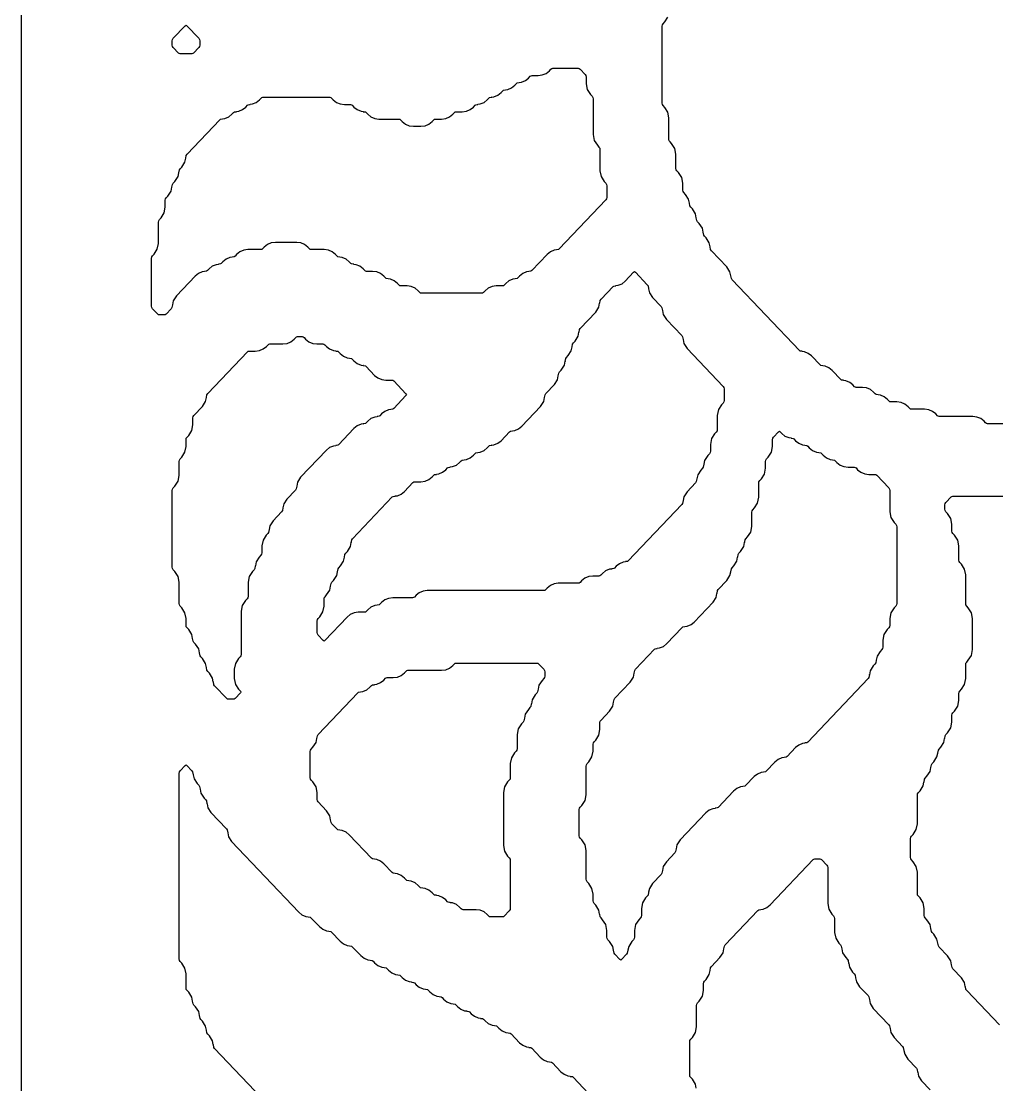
# Model space of a CAD drawing. Header units: millimetres. Extents: x 10 to 410, y 18 to 283.
# Drawn here: x 10 to 41.63, y 191.5 to 226 of the extents above; entities that cross this region are included whole.
import ezdxf

# ---------------------------------------------------------------- set-up
doc = ezdxf.new("R2010")
doc.units = ezdxf.units.MM
doc.layers.add('CUT', color=1, linetype='Continuous')

msp = doc.modelspace()

# ---------------------------------------------------------------- linework, layer by layer
at = {"layer": 'CUT'}
for points in [[(52.134, 157), (60.134, 157), (60.134, 160), (73.2679, 160), (73.2679, 280), (60.134, 280), (60.134, 283), (52.134, 283), (52.134, 280), (31.134, 280), (31.134, 283), (23.134, 283), (23.134, 280), (10, 280), (10, 160), (23.134, 160), (23.134, 157), (31.134, 157), (31.134, 160), (52.134, 160)], [(14.9279, 225.1419), (14.9035, 225.1799), (14.895, 225.2241), (14.895, 225.3641), (14.9035, 225.4084), (14.9279, 225.4463), (15.3146, 225.8529), (15.3425, 225.8741), (15.3705, 225.8529), (15.7572, 225.4463), (15.7815, 225.4084), (15.7901, 225.3641), (15.7901, 225.2241), (15.7815, 225.1799), (15.7572, 225.1419), (15.5896, 224.9657), (15.5644, 224.9455), (15.5325, 224.9412), (15.1526, 224.9412), (15.1206, 224.9455), (15.0955, 224.9657)], [(14.2566, 216.6713), (14.2323, 216.7093), (14.2238, 216.7535), (14.2238, 218.3053), (14.2323, 218.3495), (14.2566, 218.3875), (14.3098, 218.4435), (14.4118, 218.6025), (14.4475, 218.788), (14.4475, 219.4818), (14.456, 219.526), (14.4804, 219.5639), (14.5336, 219.6199), (14.6356, 219.779), (14.6713, 219.9645), (14.6713, 220.1876), (14.6798, 220.2319), (14.7041, 220.2698), (14.7574, 220.3258), (14.8593, 220.4848), (14.8838, 220.6119), (14.886, 220.6114), (14.9035, 220.7025), (14.9279, 220.7404), (14.9811, 220.7964), (15.0831, 220.9554), (15.1075, 221.0824), (15.1098, 221.082), (15.1273, 221.1731), (15.1516, 221.211), (15.2049, 221.267), (15.3068, 221.426), (15.3313, 221.553), (15.3335, 221.5526), (15.3511, 221.6437), (15.3754, 221.6816), (16.438, 222.799), (16.4632, 222.8192), (16.5287, 222.8281), (16.5282, 222.8314), (16.604, 222.8417), (16.7278, 222.8948), (16.8329, 222.979), (16.8855, 223.0343), (16.9107, 223.0545), (16.9762, 223.0634), (16.9757, 223.0667), (17.0515, 223.077), (17.1753, 223.1301), (17.2804, 223.2143), (17.333, 223.2696), (17.3582, 223.2898), (17.4237, 223.2987), (17.4232, 223.302), (17.4991, 223.3123), (17.6228, 223.3654), (17.7279, 223.4496), (17.7806, 223.5049), (17.8057, 223.5251), (17.8377, 223.5294), (20.0076, 223.5294), (20.0396, 223.5251), (20.0647, 223.5049), (20.1174, 223.4496), (20.2225, 223.3654), (20.3462, 223.3123), (20.4797, 223.2941), (20.6789, 223.2941), (20.7108, 223.2898), (20.736, 223.2696), (20.7886, 223.2143), (20.8938, 223.1301), (21.0175, 223.077), (21.0933, 223.0667), (21.0929, 223.0634), (21.1584, 223.0545), (21.1835, 223.0343), (21.2362, 222.979), (21.3413, 222.8948), (21.465, 222.8417), (21.5985, 222.8235), (22.2452, 222.8235), (22.2771, 222.8192), (22.3023, 222.799), (22.3549, 222.7437), (22.46, 222.6595), (22.5838, 222.6064), (22.7173, 222.5882), (22.9595, 222.5882), (23.093, 222.6064), (23.2167, 222.6595), (23.3219, 222.7437), (23.3745, 222.799), (23.3997, 222.8192), (23.4316, 222.8235), (23.6308, 222.8235), (23.7642, 222.8417), (23.888, 222.8948), (23.9931, 222.979), (24.0458, 223.0343), (24.0709, 223.0545), (24.1029, 223.0588), (24.3021, 223.0588), (24.4355, 223.077), (24.5593, 223.1301), (24.6644, 223.2143), (24.717, 223.2696), (24.7422, 223.2898), (24.8077, 223.2987), (24.8072, 223.302), (24.883, 223.3123), (25.0068, 223.3654), (25.1119, 223.4496), (25.1645, 223.5049), (25.1897, 223.5251), (25.2552, 223.534), (25.2547, 223.5372), (25.3305, 223.5475), (25.4543, 223.6006), (25.5594, 223.6849), (25.612, 223.7402), (25.6372, 223.7604), (25.7027, 223.7693), (25.7023, 223.7725), (25.7781, 223.7828), (25.9018, 223.8359), (26.0069, 223.9201), (26.0596, 223.9755), (26.0847, 223.9957), (26.1502, 224.0046), (26.1498, 224.0078), (26.2256, 224.0181), (26.3493, 224.0712), (26.4544, 224.1554), (26.5071, 224.2108), (26.5322, 224.231), (26.5642, 224.2353), (26.7634, 224.2353), (26.8968, 224.2534), (27.0206, 224.3065), (27.1257, 224.3907), (27.1783, 224.4461), (27.2035, 224.4662), (27.2355, 224.4706), (28.0629, 224.4706), (28.0948, 224.4662), (28.12, 224.4461), (28.2876, 224.2698), (28.3119, 224.2319), (28.3204, 224.1876), (28.3204, 223.9645), (28.3561, 223.779), (28.4581, 223.6199), (28.5114, 223.5639), (28.5357, 223.526), (28.5442, 223.4818), (28.5442, 222.3174), (28.5799, 222.1319), (28.6819, 221.9729), (28.7351, 221.9169), (28.7594, 221.879), (28.768, 221.8347), (28.768, 221.141), (28.8036, 220.9554), (28.9056, 220.7964), (28.9589, 220.7404), (28.9832, 220.7025), (28.9917, 220.6582), (28.9917, 220.283), (28.9832, 220.2387), (28.9589, 220.2008), (27.4487, 218.6127), (27.4235, 218.5926), (27.3581, 218.5837), (27.3585, 218.5804), (27.2827, 218.5701), (27.1589, 218.517), (27.0538, 218.4328), (26.5537, 217.9069), (26.5285, 217.8867), (26.463, 217.8778), (26.4635, 217.8745), (26.3877, 217.8642), (26.2639, 217.8111), (26.1588, 217.7269), (26.1062, 217.6716), (26.081, 217.6514), (26.0155, 217.6425), (26.016, 217.6392), (25.9402, 217.6289), (25.8164, 217.5758), (25.7113, 217.4916), (25.6587, 217.4363), (25.6335, 217.4161), (25.6015, 217.4118), (25.4023, 217.4118), (25.2689, 217.3936), (25.1451, 217.3405), (25.04, 217.2563), (24.9874, 217.201), (24.9622, 217.1808), (24.9303, 217.1765), (22.9841, 217.1765), (22.9521, 217.1808), (22.927, 217.201), (22.8743, 217.2563), (22.7692, 217.3405), (22.6455, 217.3936), (22.512, 217.4118), (22.3128, 217.4118), (22.2809, 217.4161), (22.2557, 217.4363), (22.2031, 217.4916), (22.098, 217.5758), (21.9742, 217.6289), (21.8984, 217.6392), (21.8988, 217.6425), (21.8334, 217.6514), (21.8082, 217.6716), (21.7556, 217.7269), (21.6504, 217.8111), (21.5267, 217.8642), (21.3932, 217.8824), (21.194, 217.8824), (21.1621, 217.8867), (21.1369, 217.9069), (21.0843, 217.9622), (20.9792, 218.0464), (20.8554, 218.0995), (20.7796, 218.1098), (20.78, 218.1131), (20.7146, 218.122), (20.6894, 218.1422), (20.6368, 218.1975), (20.5317, 218.2817), (20.4079, 218.3348), (20.3321, 218.3451), (20.3325, 218.3484), (20.2671, 218.3573), (20.2419, 218.3775), (20.1893, 218.4328), (20.0841, 218.517), (19.9604, 218.5701), (19.8269, 218.5882), (19.404, 218.5882), (19.372, 218.5926), (19.3469, 218.6127), (19.2942, 218.6681), (19.1891, 218.7523), (19.0654, 218.8054), (18.9319, 218.8235), (18.2421, 218.8235), (18.1087, 218.8054), (17.9849, 218.7523), (17.8798, 218.6681), (17.8272, 218.6127), (17.802, 218.5926), (17.77, 218.5882), (17.3471, 218.5882), (17.2137, 218.5701), (17.0899, 218.517), (16.9848, 218.4328), (16.9321, 218.3775), (16.907, 218.3573), (16.8415, 218.3484), (16.8419, 218.3451), (16.7661, 218.3348), (16.6424, 218.2817), (16.5373, 218.1975), (16.4846, 218.1422), (16.4595, 218.122), (16.394, 218.1131), (16.3944, 218.1098), (16.3186, 218.0995), (16.1949, 218.0464), (16.0897, 217.9622), (16.0371, 217.9069), (16.0119, 217.8867), (15.9465, 217.8778), (15.9469, 217.8745), (15.8711, 217.8642), (15.7473, 217.8111), (15.6422, 217.7269), (15.0327, 217.086), (14.9307, 216.9269), (14.9063, 216.7999), (14.904, 216.8003), (14.8865, 216.7093), (14.8622, 216.6713), (14.6946, 216.4951), (14.6694, 216.4749), (14.6374, 216.4706), (14.4813, 216.4706), (14.4494, 216.4749), (14.4242, 216.4951)], [(19.6268, 206.0831), (19.6024, 206.121), (19.5939, 206.1653), (19.5939, 206.5406), (19.6024, 206.5848), (19.6268, 206.6228), (19.68, 206.6788), (19.782, 206.8378), (19.8177, 207.0233), (19.8177, 207.2465), (19.8262, 207.2907), (19.8505, 207.3287), (19.9038, 207.3846), (20.0057, 207.5437), (20.0302, 207.6707), (20.0324, 207.6702), (20.05, 207.7613), (20.0743, 207.7992), (20.1275, 207.8552), (20.2295, 208.0143), (20.2539, 208.1413), (20.2562, 208.1408), (20.2737, 208.2319), (20.298, 208.2698), (20.3513, 208.3258), (20.4533, 208.4848), (20.4777, 208.6119), (20.4799, 208.6114), (20.4975, 208.7025), (20.5218, 208.7404), (20.575, 208.7964), (20.677, 208.9554), (20.7014, 209.0824), (20.7037, 209.082), (20.7212, 209.1731), (20.7456, 209.211), (22.0319, 210.5637), (22.0571, 210.5839), (22.1226, 210.5928), (22.1221, 210.5961), (22.1979, 210.6064), (22.3217, 210.6595), (22.4268, 210.7437), (22.7032, 211.0343), (22.7284, 211.0545), (22.7603, 211.0588), (22.9595, 211.0588), (23.093, 211.077), (23.2167, 211.1301), (23.3219, 211.2143), (23.3745, 211.2696), (23.3997, 211.2898), (23.4651, 211.2987), (23.4647, 211.302), (23.5405, 211.3123), (23.6643, 211.3654), (23.7694, 211.4496), (23.822, 211.5049), (23.8472, 211.5251), (23.9126, 211.534), (23.9122, 211.5372), (23.988, 211.5475), (24.1118, 211.6006), (24.2169, 211.6849), (24.2695, 211.7402), (24.2947, 211.7604), (24.3602, 211.7693), (24.3597, 211.7725), (24.4355, 211.7828), (24.5593, 211.8359), (24.6644, 211.9201), (24.717, 211.9755), (24.7422, 211.9957), (24.8077, 212.0046), (24.8072, 212.0078), (24.883, 212.0181), (25.0068, 212.0712), (25.1119, 212.1554), (25.1645, 212.2108), (25.1897, 212.231), (25.2552, 212.2398), (25.2547, 212.2431), (25.3305, 212.2534), (25.4543, 212.3065), (25.5594, 212.3907), (25.8358, 212.6814), (25.861, 212.7015), (25.9265, 212.7104), (25.926, 212.7137), (26.0018, 212.724), (26.1256, 212.7771), (26.2307, 212.8613), (26.8402, 213.5023), (26.9422, 213.6613), (26.9666, 213.7883), (26.9689, 213.7879), (26.9864, 213.879), (27.0107, 213.9169), (27.2877, 214.2082), (27.3897, 214.3672), (27.4142, 214.4942), (27.4164, 214.4938), (27.4339, 214.5848), (27.4583, 214.6228), (27.5115, 214.6788), (27.6135, 214.8378), (27.6379, 214.9648), (27.6402, 214.9644), (27.6577, 215.0554), (27.682, 215.0934), (27.7353, 215.1493), (27.8372, 215.3084), (27.8617, 215.4354), (27.8639, 215.4349), (27.8814, 215.526), (27.9058, 215.5639), (27.959, 215.6199), (28.061, 215.779), (28.0854, 215.906), (28.0877, 215.9055), (28.1052, 215.9966), (28.1295, 216.0345), (28.6303, 216.5611), (28.7323, 216.7201), (28.7567, 216.8471), (28.7589, 216.8467), (28.7765, 216.9378), (28.8008, 216.9757), (29.1922, 217.3873), (29.2173, 217.4074), (29.2828, 217.4163), (29.2824, 217.4196), (29.3582, 217.4299), (29.4819, 217.483), (29.587, 217.5672), (29.8587, 217.8529), (29.8867, 217.8741), (29.9147, 217.8529), (30.3014, 217.4463), (30.3257, 217.4084), (30.3433, 217.3173), (30.3455, 217.3177), (30.3699, 217.1907), (30.4719, 217.0317), (30.7489, 216.7404), (30.7733, 216.7025), (30.7908, 216.6114), (30.793, 216.6119), (30.8175, 216.4848), (30.9194, 216.3258), (31.4202, 215.7992), (31.4445, 215.7613), (31.462, 215.6702), (31.4643, 215.6707), (31.4887, 215.5437), (31.5907, 215.3846), (32.7627, 214.1522), (32.7871, 214.1142), (32.7956, 214.07), (32.7956, 213.6947), (32.7871, 213.6505), (32.7627, 213.6125), (32.7095, 213.5565), (32.6075, 213.3975), (32.5718, 213.212), (32.5718, 212.7535), (32.5633, 212.7093), (32.539, 212.6713), (32.4857, 212.6154), (32.3838, 212.4563), (32.3481, 212.2708), (32.3481, 212.0477), (32.3395, 212.0034), (32.3152, 211.9655), (32.262, 211.9095), (32.16, 211.7504), (32.1356, 211.6234), (32.1333, 211.6239), (32.1158, 211.5328), (32.0915, 211.4949), (32.0382, 211.4389), (31.9362, 211.2799), (31.9118, 211.1529), (31.9096, 211.1533), (31.892, 211.0622), (31.8677, 211.0243), (31.5907, 210.733), (31.4887, 210.574), (31.4643, 210.447), (31.462, 210.4474), (31.4445, 210.3563), (31.4202, 210.3184), (29.6863, 208.4951), (29.6611, 208.4749), (29.5956, 208.466), (29.5961, 208.4628), (29.5203, 208.4525), (29.3965, 208.3994), (29.2914, 208.3151), (29.2388, 208.2598), (29.2136, 208.2396), (29.1481, 208.2307), (29.1486, 208.2275), (29.0728, 208.2172), (28.949, 208.1641), (28.8439, 208.0799), (28.7913, 208.0245), (28.7661, 208.0043), (28.7341, 208), (28.5349, 208), (28.4015, 207.9819), (28.2777, 207.9288), (28.1726, 207.8446), (28.12, 207.7892), (28.0948, 207.769), (28.0629, 207.7647), (27.4162, 207.7647), (27.2827, 207.7466), (27.1589, 207.6935), (27.0538, 207.6093), (27.0012, 207.5539), (26.976, 207.5338), (26.9441, 207.5294), (23.1648, 207.5294), (23.0313, 207.5113), (22.9076, 207.4582), (22.8025, 207.374), (22.7498, 207.3186), (22.7247, 207.2985), (22.6927, 207.2941), (22.046, 207.2941), (21.9125, 207.276), (21.7888, 207.2229), (21.6837, 207.1387), (21.631, 207.0833), (21.6059, 207.0632), (21.5404, 207.0543), (21.5408, 207.051), (21.465, 207.0407), (21.3413, 206.9876), (21.2362, 206.9034), (21.1835, 206.848), (21.1584, 206.8279), (21.1264, 206.8235), (20.9272, 206.8235), (20.7938, 206.8054), (20.67, 206.7523), (20.5649, 206.6681), (19.8457, 205.9118), (19.8177, 205.8906), (19.7897, 205.9118)], [(15.4286, 206.2624), (15.3754, 206.3184), (15.3511, 206.3563), (15.3425, 206.4006), (15.3425, 206.6237), (15.3068, 206.8093), (15.2049, 206.9683), (15.1516, 207.0243), (15.1273, 207.0622), (15.1188, 207.1065), (15.1188, 207.8002), (15.0831, 207.9857), (14.9811, 208.1448), (14.9279, 208.2008), (14.9035, 208.2387), (14.895, 208.283), (14.895, 210.7759), (14.9035, 210.8201), (14.9279, 210.8581), (14.9811, 210.914), (15.0831, 211.0731), (15.1188, 211.2586), (15.1188, 211.717), (15.1273, 211.7613), (15.1516, 211.7992), (15.2049, 211.8552), (15.3068, 212.0143), (15.3425, 212.1998), (15.3425, 212.4229), (15.3511, 212.4672), (15.3754, 212.5051), (15.4286, 212.5611), (15.5306, 212.7201), (15.5663, 212.9057), (15.5663, 213.1288), (15.5748, 213.1731), (15.5991, 213.211), (15.8761, 213.5023), (15.9781, 213.6613), (16.0026, 213.7883), (16.0048, 213.7879), (16.0223, 213.879), (16.0467, 213.9169), (17.333, 215.2696), (17.3582, 215.2898), (17.3902, 215.2941), (17.5894, 215.2941), (17.7228, 215.3123), (17.8466, 215.3654), (17.9517, 215.4496), (18.0043, 215.5049), (18.0295, 215.5251), (18.0614, 215.5294), (18.4844, 215.5294), (18.6178, 215.5475), (18.7416, 215.6006), (18.8467, 215.6849), (18.8993, 215.7402), (18.9245, 215.7604), (18.9565, 215.7647), (19.1126, 215.7647), (19.1445, 215.7604), (19.1697, 215.7402), (19.2223, 215.6849), (19.3275, 215.6006), (19.4512, 215.5475), (19.5847, 215.5294), (19.7839, 215.5294), (19.8158, 215.5251), (19.841, 215.5049), (19.8936, 215.4496), (19.9987, 215.3654), (20.1225, 215.3123), (20.1983, 215.302), (20.1979, 215.2987), (20.2633, 215.2898), (20.2885, 215.2696), (20.3411, 215.2143), (20.4462, 215.1301), (20.57, 215.077), (20.6458, 215.0667), (20.6454, 215.0634), (20.7108, 215.0545), (20.736, 215.0343), (20.7886, 214.979), (20.8938, 214.8948), (21.0175, 214.8417), (21.0933, 214.8314), (21.0929, 214.8281), (21.1584, 214.8192), (21.1835, 214.799), (21.4599, 214.5084), (21.565, 214.4242), (21.6888, 214.3711), (21.8222, 214.3529), (22.0214, 214.3529), (22.0534, 214.3486), (22.0786, 214.3284), (22.4765, 213.91), (22.4957, 213.8824), (22.4765, 213.8548), (22.0786, 213.4363), (22.0534, 213.4161), (21.9879, 213.4072), (21.9884, 213.4039), (21.9125, 213.3936), (21.7888, 213.3405), (21.6837, 213.2563), (21.631, 213.201), (21.6059, 213.1808), (21.5404, 213.1719), (21.5408, 213.1686), (21.465, 213.1583), (21.3413, 213.1052), (21.2362, 213.021), (21.1835, 212.9657), (21.1584, 212.9455), (21.0929, 212.9366), (21.0933, 212.9333), (21.0175, 212.923), (20.8938, 212.8699), (20.7886, 212.7857), (20.2885, 212.2598), (20.2633, 212.2396), (20.1979, 212.2307), (20.1983, 212.2275), (20.1225, 212.2172), (19.9987, 212.1641), (19.8936, 212.0799), (19.0603, 211.2036), (18.9583, 211.0446), (18.9339, 210.9176), (18.9317, 210.918), (18.9141, 210.8269), (18.8898, 210.789), (18.6128, 210.4977), (18.5108, 210.3387), (18.4864, 210.2117), (18.4841, 210.2121), (18.4666, 210.121), (18.4423, 210.0831), (18.1653, 209.7918), (18.0633, 209.6328), (18.0389, 209.5058), (18.0366, 209.5062), (18.0191, 209.4152), (17.9948, 209.3772), (17.9415, 209.3212), (17.8396, 209.1622), (17.8039, 208.9767), (17.8039, 208.7535), (17.7954, 208.7093), (17.771, 208.6713), (17.7178, 208.6154), (17.6158, 208.4563), (17.5914, 208.3293), (17.5891, 208.3298), (17.5716, 208.2387), (17.5473, 208.2008), (17.494, 208.1448), (17.392, 207.9857), (17.3564, 207.8002), (17.3564, 207.3418), (17.3478, 207.2975), (17.3235, 207.2596), (17.2703, 207.2036), (17.1683, 207.0446), (17.1326, 206.859), (17.1326, 205.4594), (17.1241, 205.4152), (17.0998, 205.3772), (17.0465, 205.3212), (16.9445, 205.1622), (16.9088, 204.9767), (16.9088, 204.6704), (16.9445, 204.4848), (17.0465, 204.3258), (17.1063, 204.2629), (17.1256, 204.2353), (17.1063, 204.2077), (16.9321, 204.0245), (16.907, 204.0043), (16.875, 204), (16.7189, 204), (16.6869, 204.0043), (16.6618, 204.0245), (16.2704, 204.4361), (16.2461, 204.474), (16.2286, 204.5651), (16.2263, 204.5646), (16.2019, 204.6916), (16.0999, 204.8507), (16.0467, 204.9066), (16.0223, 204.9446), (16.0048, 205.0356), (16.0026, 205.0352), (15.9781, 205.1622), (15.8761, 205.3212), (15.8229, 205.3772), (15.7986, 205.4152), (15.7811, 205.5062), (15.7788, 205.5058), (15.7544, 205.6328), (15.6524, 205.7918), (15.5991, 205.8478), (15.5748, 205.8858), (15.5573, 205.9768), (15.555, 205.9764), (15.5306, 206.1034)], [(28.6303, 197.3212), (28.577, 197.3772), (28.5527, 197.4152), (28.5442, 197.4594), (28.5442, 197.6826), (28.5085, 197.8681), (28.4065, 198.0271), (28.3533, 198.0831), (28.329, 198.121), (28.3204, 198.1653), (28.3204, 199.0943), (28.2847, 199.2799), (28.1828, 199.4389), (28.1295, 199.4949), (28.1052, 199.5328), (28.0967, 199.5771), (28.0967, 200.4229), (28.1052, 200.4672), (28.1295, 200.5051), (28.1828, 200.5611), (28.2847, 200.7201), (28.3204, 200.9057), (28.3204, 201.8347), (28.329, 201.879), (28.3533, 201.9169), (28.4065, 201.9729), (28.5085, 202.1319), (28.5442, 202.3174), (28.5442, 202.5406), (28.5527, 202.5848), (28.577, 202.6228), (28.6303, 202.6788), (28.7323, 202.8378), (28.768, 203.0233), (28.768, 203.2465), (28.7765, 203.2907), (28.8008, 203.3287), (29.0778, 203.6199), (29.1798, 203.779), (29.2042, 203.906), (29.2065, 203.9055), (29.224, 203.9966), (29.2483, 204.0345), (29.7491, 204.5611), (29.851, 204.7201), (29.8755, 204.8471), (29.8777, 204.8467), (29.8953, 204.9378), (29.9196, 204.9757), (30.5347, 205.6225), (30.5599, 205.6427), (30.6253, 205.6516), (30.6249, 205.6549), (30.7007, 205.6652), (30.8245, 205.7183), (30.9296, 205.8025), (31.4297, 206.3284), (31.4549, 206.3486), (31.5204, 206.3575), (31.5199, 206.3608), (31.5957, 206.3711), (31.7195, 206.4242), (31.8246, 206.5084), (32.4341, 207.1493), (32.5361, 207.3084), (32.5606, 207.4354), (32.5628, 207.4349), (32.5803, 207.526), (32.6047, 207.5639), (32.8817, 207.8552), (32.9836, 208.0143), (33.0081, 208.1413), (33.0103, 208.1408), (33.0278, 208.2319), (33.0522, 208.2698), (33.1054, 208.3258), (33.2074, 208.4848), (33.2318, 208.6119), (33.2341, 208.6114), (33.2516, 208.7025), (33.2759, 208.7404), (33.3292, 208.7964), (33.4312, 208.9554), (33.4556, 209.0824), (33.4578, 209.082), (33.4754, 209.1731), (33.4997, 209.211), (33.5529, 209.267), (33.6549, 209.426), (33.6906, 209.6115), (33.6906, 210.07), (33.6991, 210.1142), (33.7234, 210.1522), (33.7767, 210.2082), (33.8787, 210.3672), (33.9144, 210.5527), (33.9144, 211.0112), (33.9229, 211.0554), (33.9472, 211.0934), (34.0004, 211.1493), (34.1024, 211.3084), (34.1381, 211.4939), (34.1381, 211.717), (34.1466, 211.7613), (34.171, 211.7992), (34.2242, 211.8552), (34.3262, 212.0143), (34.3619, 212.1998), (34.3619, 212.4229), (34.3704, 212.4672), (34.3947, 212.5051), (34.5576, 212.6765), (34.5856, 212.6977), (34.6136, 212.6765), (34.6616, 212.626), (34.7667, 212.5418), (34.8904, 212.4887), (34.9663, 212.4784), (34.9658, 212.4751), (35.0313, 212.4662), (35.0565, 212.4461), (35.1091, 212.3907), (35.2142, 212.3065), (35.338, 212.2534), (35.4138, 212.2431), (35.4133, 212.2398), (35.4788, 212.231), (35.504, 212.2108), (35.5566, 212.1554), (35.6617, 212.0712), (35.7855, 212.0181), (35.8613, 212.0078), (35.8608, 212.0046), (35.9263, 211.9957), (35.9515, 211.9755), (36.0041, 211.9201), (36.1092, 211.8359), (36.233, 211.7828), (36.3088, 211.7725), (36.3083, 211.7693), (36.3738, 211.7604), (36.399, 211.7402), (36.4516, 211.6849), (36.5567, 211.6006), (36.6805, 211.5475), (36.814, 211.5294), (37.0131, 211.5294), (37.0451, 211.5251), (37.0703, 211.5049), (37.1229, 211.4496), (37.228, 211.3654), (37.3518, 211.3123), (37.4852, 211.2941), (37.6844, 211.2941), (37.7164, 211.2898), (37.7415, 211.2696), (38.1329, 210.8581), (38.1572, 210.8201), (38.1657, 210.7759), (38.1657, 210.0821), (38.2014, 209.8966), (38.3034, 209.7376), (38.3567, 209.6816), (38.381, 209.6437), (38.3895, 209.5994), (38.3895, 207.1065), (38.381, 207.0622), (38.3567, 207.0243), (38.3034, 206.9683), (38.2014, 206.8093), (38.1657, 206.6237), (38.1657, 206.4006), (38.1572, 206.3563), (38.1329, 206.3184), (38.0797, 206.2624), (37.9777, 206.1034), (37.942, 205.9179), (37.942, 205.6947), (37.9335, 205.6505), (37.9091, 205.6125), (37.8559, 205.5565), (37.7539, 205.3975), (37.7295, 205.2705), (37.7272, 205.2709), (37.7097, 205.1799), (37.6854, 205.1419), (37.6321, 205.086), (37.5302, 204.9269), (37.5057, 204.7999), (37.5035, 204.8003), (37.486, 204.7093), (37.4616, 204.6713), (35.504, 202.6127), (35.4788, 202.5926), (35.4133, 202.5837), (35.4138, 202.5804), (35.338, 202.5701), (35.2142, 202.517), (35.1091, 202.4328), (34.8327, 202.1422), (34.8075, 202.122), (34.7421, 202.1131), (34.7425, 202.1098), (34.6667, 202.0995), (34.5429, 202.0464), (34.4378, 201.9622), (34.1614, 201.6716), (34.1363, 201.6514), (34.0708, 201.6425), (34.0712, 201.6392), (33.9954, 201.6289), (33.8716, 201.5758), (33.7665, 201.4916), (33.4902, 201.201), (33.465, 201.1808), (33.3995, 201.1719), (33.4, 201.1686), (33.3241, 201.1583), (33.2004, 201.1052), (33.0953, 201.021), (32.5951, 200.4951), (32.57, 200.4749), (32.5045, 200.466), (32.5049, 200.4628), (32.4291, 200.4525), (32.3054, 200.3994), (32.2002, 200.3151), (31.367, 199.4389), (31.265, 199.2799), (31.2405, 199.1529), (31.2383, 199.1533), (31.2208, 199.0622), (31.1964, 199.0243), (30.9194, 198.733), (30.8175, 198.574), (30.793, 198.447), (30.7908, 198.4474), (30.7733, 198.3563), (30.7489, 198.3184), (30.4719, 198.0271), (30.3699, 197.8681), (30.3455, 197.7411), (30.3433, 197.7415), (30.3257, 197.6505), (30.3014, 197.6125), (30.2482, 197.5565), (30.1462, 197.3975), (30.1105, 197.212), (30.1105, 196.9888), (30.102, 196.9446), (30.0777, 196.9066), (30.0244, 196.8507), (29.9224, 196.6916), (29.8867, 196.5061), (29.8867, 196.283), (29.8782, 196.2387), (29.8539, 196.2008), (29.8007, 196.1448), (29.6987, 195.9857), (29.6742, 195.8587), (29.672, 195.8592), (29.6545, 195.7681), (29.6301, 195.7302), (29.4672, 195.5588), (29.4392, 195.5376), (29.4112, 195.5588), (29.2483, 195.7302), (29.224, 195.7681), (29.2065, 195.8592), (29.2042, 195.8587), (29.1798, 195.9857), (29.0778, 196.1448), (29.0246, 196.2008), (29.0002, 196.2387), (28.9917, 196.283), (28.9917, 196.5061), (28.956, 196.6916), (28.854, 196.8507), (28.8008, 196.9066), (28.7765, 196.9446), (28.7589, 197.0356), (28.7567, 197.0352), (28.7323, 197.1622)], [(19.6024, 202.8201), (19.6268, 202.8581), (20.9132, 204.2108), (20.9383, 204.231), (21.0038, 204.2398), (21.0034, 204.2431), (21.0792, 204.2534), (21.2029, 204.3065), (21.308, 204.3907), (21.3607, 204.4461), (21.3858, 204.4662), (21.4513, 204.4751), (21.4509, 204.4784), (21.5267, 204.4887), (21.6504, 204.5418), (21.7556, 204.626), (21.8082, 204.6814), (21.8334, 204.7015), (21.8653, 204.7059), (22.0645, 204.7059), (22.1979, 204.724), (22.3217, 204.7771), (22.4268, 204.8613), (22.4795, 204.9167), (22.5046, 204.9368), (22.5366, 204.9412), (23.6308, 204.9412), (23.7642, 204.9593), (23.888, 205.0124), (23.9931, 205.0966), (24.0458, 205.152), (24.0709, 205.1721), (24.1029, 205.1765), (26.7203, 205.1765), (26.7523, 205.1721), (26.7775, 205.152), (26.9451, 204.9757), (26.9694, 204.9378), (26.9779, 204.8935), (26.9779, 204.7535), (26.9694, 204.7093), (26.9451, 204.6713), (26.8918, 204.6154), (26.7898, 204.4563), (26.7654, 204.3293), (26.7631, 204.3298), (26.7456, 204.2387), (26.7213, 204.2008), (26.6681, 204.1448), (26.5661, 203.9857), (26.5416, 203.8587), (26.5394, 203.8592), (26.5219, 203.7681), (26.4975, 203.7302), (26.4443, 203.6742), (26.3423, 203.5152), (26.3179, 203.3881), (26.3156, 203.3886), (26.2981, 203.2975), (26.2738, 203.2596), (26.2205, 203.2036), (26.1186, 203.0446), (26.0829, 202.859), (26.0829, 202.4006), (26.0744, 202.3563), (26.05, 202.3184), (25.9968, 202.2624), (25.8948, 202.1034), (25.8591, 201.9179), (25.8591, 201.4594), (25.8506, 201.4152), (25.8263, 201.3772), (25.773, 201.3212), (25.6711, 201.1622), (25.6354, 200.9767), (25.6354, 199.2586), (25.6711, 199.0731), (25.773, 198.914), (25.8263, 198.8581), (25.8506, 198.8201), (25.8591, 198.7759), (25.8591, 197.2241), (25.8506, 197.1799), (25.8263, 197.1419), (25.6587, 196.9657), (25.6335, 196.9455), (25.6015, 196.9412), (25.2217, 196.9412), (25.1897, 196.9455), (25.1645, 196.9657), (25.1119, 197.021), (25.0068, 197.1052), (24.883, 197.1583), (24.7496, 197.1765), (24.3266, 197.1765), (24.2947, 197.1808), (24.2695, 197.201), (24.2169, 197.2563), (24.1118, 197.3405), (23.988, 197.3936), (23.9122, 197.4039), (23.9126, 197.4072), (23.8472, 197.4161), (23.822, 197.4363), (23.7694, 197.4916), (23.6643, 197.5758), (23.5405, 197.6289), (23.4647, 197.6392), (23.4651, 197.6425), (23.3997, 197.6514), (23.3745, 197.6716), (23.3219, 197.7269), (23.2167, 197.8111), (23.093, 197.8642), (23.0172, 197.8745), (23.0176, 197.8778), (22.9521, 197.8867), (22.927, 197.9069), (22.8743, 197.9622), (22.7692, 198.0464), (22.6455, 198.0995), (22.5697, 198.1098), (22.5701, 198.1131), (22.5046, 198.122), (22.4795, 198.1422), (22.4268, 198.1975), (22.3217, 198.2817), (22.1979, 198.3348), (22.1221, 198.3451), (22.1226, 198.3484), (22.0571, 198.3573), (22.0319, 198.3775), (21.7556, 198.6681), (21.6504, 198.7523), (21.5267, 198.8054), (21.4509, 198.8157), (21.4513, 198.819), (21.3858, 198.8279), (21.3607, 198.848), (20.6368, 199.6093), (20.5317, 199.6935), (20.4079, 199.7466), (20.3321, 199.7569), (20.3325, 199.7602), (20.2671, 199.769), (20.2419, 199.7892), (20.0743, 199.9655), (20.05, 200.0034), (20.0324, 200.0945), (20.0302, 200.094), (20.0057, 200.221), (19.9038, 200.3801), (19.6268, 200.6713), (19.6024, 200.7093), (19.5939, 200.7535), (19.5939, 200.9767), (19.5582, 201.1622), (19.4562, 201.3212), (19.403, 201.3772), (19.3787, 201.4152), (19.3702, 201.4594), (19.3702, 202.3053), (19.3787, 202.3495), (19.403, 202.3875), (19.4562, 202.4435), (19.5582, 202.6025), (19.5827, 202.7295), (19.5849, 202.7291)]]:
    msp.add_lwpolyline(points, close=True, dxfattribs=at)
for points in [[(42.3833, 212.9412), (41.3322, 212.9412), (41.3002, 212.9455), (41.275, 212.9657), (41.2224, 213.021), (41.1173, 213.1052), (40.9935, 213.1583), (40.8601, 213.1765), (39.7659, 213.1765), (39.7339, 213.1808), (39.7087, 213.201), (39.6561, 213.2563), (39.551, 213.3405), (39.4272, 213.3936), (39.2938, 213.4118), (38.8708, 213.4118), (38.8389, 213.4161), (38.8137, 213.4363), (38.7611, 213.4916), (38.656, 213.5758), (38.5322, 213.6289), (38.3988, 213.6471), (38.1996, 213.6471), (38.1676, 213.6514), (38.1424, 213.6716), (38.0898, 213.7269), (37.9847, 213.8111), (37.8609, 213.8642), (37.7851, 213.8745), (37.7856, 213.8778), (37.7201, 213.8867), (37.6949, 213.9069), (37.6423, 213.9622), (37.5372, 214.0464), (37.4134, 214.0995), (37.28, 214.1176), (37.0808, 214.1176), (37.0488, 214.122), (37.0237, 214.1422), (36.971, 214.1975), (36.8659, 214.2817), (36.7421, 214.3348), (36.6663, 214.3451), (36.6668, 214.3484), (36.6013, 214.3573), (36.5761, 214.3775), (36.2998, 214.6681), (36.1946, 214.7523), (36.0709, 214.8054), (35.9951, 214.8157), (35.9955, 214.819), (35.93, 214.8279), (35.9049, 214.848), (35.6285, 215.1387), (35.5234, 215.2229), (35.3996, 215.276), (35.3238, 215.2863), (35.3242, 215.2896), (35.2588, 215.2985), (35.2336, 215.3186), (33.0522, 217.6125), (33.0278, 217.6505), (33.0103, 217.7415), (33.0081, 217.7411), (32.9836, 217.8681), (32.8817, 218.0271), (32.3809, 218.5537), (32.3566, 218.5916), (32.3391, 218.6827), (32.3368, 218.6823), (32.3124, 218.8093), (32.2104, 218.9683), (32.1572, 219.0243), (32.1328, 219.0622), (32.1153, 219.1533), (32.113, 219.1529), (32.0886, 219.2799), (31.9866, 219.4389), (31.9334, 219.4949), (31.9091, 219.5328), (31.8915, 219.6239), (31.8893, 219.6234), (31.8649, 219.7504), (31.7629, 219.9095), (31.7096, 219.9655), (31.6853, 220.0034), (31.6678, 220.0945), (31.6655, 220.094), (31.6411, 220.221), (31.5391, 220.3801), (31.4859, 220.4361), (31.4616, 220.474), (31.453, 220.5182), (31.453, 220.7414), (31.4173, 220.9269), (31.3154, 221.086), (31.2621, 221.1419), (31.2378, 221.1799), (31.2293, 221.2241), (31.2293, 221.6826), (31.1936, 221.8681), (31.0916, 222.0271), (31.0384, 222.0831), (31.014, 222.121), (31.0055, 222.1653), (31.0055, 222.859), (30.9698, 223.0446), (30.8678, 223.2036), (30.8146, 223.2596), (30.7903, 223.2975), (30.7818, 223.3418), (30.7818, 225.8347), (30.7903, 225.879), (30.8146, 225.9169), (30.8678, 225.9729), (30.9698, 226.1319)], [(41.7225, 193.4363), (40.6599, 194.5537), (40.6356, 194.5916), (40.6181, 194.6827), (40.6158, 194.6823), (40.5914, 194.8093), (40.4894, 194.9683), (40.2124, 195.2596), (40.1881, 195.2975), (40.1706, 195.3886), (40.1683, 195.3881), (40.1439, 195.5152), (40.0419, 195.6742), (39.7649, 195.9655), (39.7406, 196.0034), (39.723, 196.0945), (39.7208, 196.094), (39.6963, 196.221), (39.5944, 196.3801), (39.5411, 196.4361), (39.5168, 196.474), (39.4993, 196.5651), (39.497, 196.5646), (39.4726, 196.6916), (39.3706, 196.8507), (39.3174, 196.9066), (39.293, 196.9446), (39.2845, 196.9888), (39.2845, 197.212), (39.2488, 197.3975), (39.1469, 197.5565), (39.0936, 197.6125), (39.0693, 197.6505), (39.0608, 197.6947), (39.0608, 198.3885), (39.0251, 198.574), (38.9231, 198.733), (38.8699, 198.789), (38.8455, 198.8269), (38.837, 198.8712), (38.837, 199.4818), (38.8455, 199.526), (38.8699, 199.5639), (38.9231, 199.6199), (39.0251, 199.779), (39.0608, 199.9645), (39.0608, 200.8935), (39.0693, 200.9378), (39.0936, 200.9757), (39.1469, 201.0317), (39.2488, 201.1907), (39.2733, 201.3177), (39.2755, 201.3173), (39.293, 201.4084), (39.3174, 201.4463), (39.3706, 201.5023), (39.4726, 201.6613), (39.497, 201.7883), (39.4993, 201.7879), (39.5168, 201.879), (39.5411, 201.9169), (39.5944, 201.9729), (39.6963, 202.1319), (39.7208, 202.2589), (39.723, 202.2585), (39.7406, 202.3495), (39.7649, 202.3875), (39.8181, 202.4435), (39.9201, 202.6025), (39.9445, 202.7295), (39.9468, 202.7291), (39.9643, 202.8201), (39.9886, 202.8581), (40.0419, 202.914), (40.1439, 203.0731), (40.1796, 203.2586), (40.1796, 203.4818), (40.1881, 203.526), (40.2124, 203.5639), (40.2656, 203.6199), (40.3676, 203.779), (40.4033, 203.9645), (40.4033, 204.1876), (40.4118, 204.2319), (40.4362, 204.2698), (40.4894, 204.3258), (40.5914, 204.4848), (40.6271, 204.6704), (40.6271, 205.1288), (40.6356, 205.1731), (40.6599, 205.211), (40.7132, 205.267), (40.8151, 205.426), (40.8508, 205.6115), (40.8508, 206.6237), (40.8151, 206.8093), (40.7132, 206.9683), (40.6599, 207.0243), (40.6356, 207.0622), (40.6271, 207.1065), (40.6271, 208.0355), (40.5914, 208.221), (40.4894, 208.3801), (40.4362, 208.4361), (40.4118, 208.474), (40.4033, 208.5182), (40.4033, 208.9767), (40.3676, 209.1622), (40.2656, 209.3212), (40.2124, 209.3772), (40.1881, 209.4152), (40.1796, 209.4594), (40.1796, 209.6826), (40.1439, 209.8681), (40.0419, 210.0271), (39.9886, 210.0831), (39.9643, 210.121), (39.9558, 210.1653), (39.9558, 210.3053), (39.9643, 210.3495), (39.9886, 210.3875), (40.1562, 210.5637), (40.1814, 210.5839), (40.2134, 210.5882), (43.5452, 210.5882)], [(18.0043, 190.848), (16.2704, 192.6713), (16.2461, 192.7093), (16.2286, 192.8003), (16.2263, 192.7999), (16.2019, 192.9269), (16.0999, 193.086), (16.0467, 193.1419), (16.0223, 193.1799), (16.0048, 193.2709), (16.0026, 193.2705), (15.9781, 193.3975), (15.8761, 193.5565), (15.8229, 193.6125), (15.7986, 193.6505), (15.7811, 193.7415), (15.7788, 193.7411), (15.7544, 193.8681), (15.6524, 194.0271), (15.5991, 194.0831), (15.5748, 194.121), (15.5573, 194.2121), (15.555, 194.2117), (15.5306, 194.3387), (15.4286, 194.4977), (15.3754, 194.5537), (15.3511, 194.5916), (15.3425, 194.6359), (15.3425, 195.0943), (15.3068, 195.2799), (15.2049, 195.4389), (15.1516, 195.4949), (15.1273, 195.5328), (15.1188, 195.5771), (15.1188, 201.5994), (15.1273, 201.6437), (15.1516, 201.6816), (15.3146, 201.8529), (15.3425, 201.8741), (15.3705, 201.8529), (15.5335, 201.6816), (15.5578, 201.6437), (15.5753, 201.5526), (15.5776, 201.553), (15.602, 201.426), (15.704, 201.267), (15.7572, 201.211), (15.7815, 201.1731), (15.7991, 201.082), (15.8013, 201.0824), (15.8257, 200.9554), (15.9277, 200.7964), (15.981, 200.7404), (16.0053, 200.7025), (16.0228, 200.6114), (16.0251, 200.6119), (16.0495, 200.4848), (16.1515, 200.3258), (16.6522, 199.7992), (16.6766, 199.7613), (16.6941, 199.6702), (16.6963, 199.6707), (16.7208, 199.5437), (16.8228, 199.3846), (18.9986, 197.0966), (19.1037, 197.0124), (19.2275, 196.9593), (19.3033, 196.949), (19.3028, 196.9457), (19.3683, 196.9368), (19.3935, 196.9167), (19.6699, 196.626), (19.775, 196.5418), (19.8987, 196.4887), (19.9745, 196.4784), (19.9741, 196.4751), (20.0396, 196.4662), (20.0647, 196.4461), (20.3411, 196.1554), (20.4462, 196.0712), (20.57, 196.0181), (20.6458, 196.0078), (20.6454, 196.0046), (20.7108, 195.9957), (20.736, 195.9755), (21.0124, 195.6849), (21.1175, 195.6006), (21.2413, 195.5475), (21.3171, 195.5372), (21.3166, 195.534), (21.3821, 195.5251), (21.4073, 195.5049), (21.4599, 195.4496), (21.565, 195.3654), (21.6888, 195.3123), (21.7646, 195.302), (21.7642, 195.2987), (21.8296, 195.2898), (21.8548, 195.2696), (21.9074, 195.2143), (22.0125, 195.1301), (22.1363, 195.077), (22.2121, 195.0667), (22.2117, 195.0634), (22.2771, 195.0545), (22.3023, 195.0343), (22.3549, 194.979), (22.46, 194.8948), (22.5838, 194.8417), (22.6596, 194.8314), (22.6592, 194.8281), (22.7247, 194.8192), (22.7498, 194.799), (22.8025, 194.7437), (22.9076, 194.6595), (23.0313, 194.6064), (23.1071, 194.5961), (23.1067, 194.5928), (23.1722, 194.5839), (23.1973, 194.5637), (23.25, 194.5084), (23.3551, 194.4242), (23.4788, 194.3711), (23.5547, 194.3608), (23.5542, 194.3575), (23.6197, 194.3486), (23.6449, 194.3284), (23.6975, 194.2731), (23.8026, 194.1889), (23.9264, 194.1358), (24.0022, 194.1255), (24.0017, 194.1222), (24.0672, 194.1133), (24.0924, 194.0931), (24.145, 194.0378), (24.2501, 193.9536), (24.3739, 193.9005), (24.4497, 193.8902), (24.4492, 193.8869), (24.5147, 193.878), (24.5399, 193.8578), (24.5925, 193.8025), (24.6976, 193.7183), (24.8214, 193.6652), (24.8972, 193.6549), (24.8967, 193.6516), (24.9622, 193.6427), (24.9874, 193.6225), (25.04, 193.5672), (25.1451, 193.483), (25.2689, 193.4299), (25.3447, 193.4196), (25.3443, 193.4163), (25.4097, 193.4074), (25.4349, 193.3873), (25.4875, 193.3319), (25.5926, 193.2477), (25.7164, 193.1946), (25.7922, 193.1843), (25.7918, 193.181), (25.8573, 193.1721), (25.8824, 193.152), (26.1588, 192.8613), (26.2639, 192.7771), (26.3877, 192.724), (26.4635, 192.7137), (26.463, 192.7104), (26.5285, 192.7015), (26.5537, 192.6814), (26.8301, 192.3907), (26.9352, 192.3065), (27.059, 192.2534), (27.1348, 192.2431), (27.1343, 192.2398), (27.1998, 192.231), (27.225, 192.2108), (27.5014, 191.9201), (27.6065, 191.8359), (27.7302, 191.7828), (27.806, 191.7725), (27.8056, 191.7693), (27.8711, 191.7604), (27.8962, 191.7402), (28.3964, 191.2143)], [(31.8893, 191.3881), (31.8649, 191.5152), (31.7629, 191.6742), (31.7096, 191.7302), (31.6853, 191.7681), (31.6768, 191.8124), (31.6768, 192.8935), (31.6853, 192.9378), (31.7096, 192.9757), (31.7629, 193.0317), (31.8649, 193.1907), (31.9006, 193.3763), (31.9006, 194.07), (31.9091, 194.1142), (31.9334, 194.1522), (31.9866, 194.2082), (32.0886, 194.3672), (32.1243, 194.5527), (32.1243, 194.7759), (32.1328, 194.8201), (32.1572, 194.8581), (32.2104, 194.914), (32.3124, 195.0731), (32.3368, 195.2001), (32.3391, 195.1997), (32.3566, 195.2907), (32.3809, 195.3287), (32.6579, 195.6199), (32.7599, 195.779), (32.7843, 195.906), (32.7866, 195.9055), (32.8041, 195.9966), (32.8284, 196.0345), (33.8911, 197.152), (33.9162, 197.1721), (33.9817, 197.181), (33.9813, 197.1843), (34.0571, 197.1946), (34.1808, 197.2477), (34.2859, 197.3319), (35.6811, 198.799), (35.7063, 198.8192), (35.7382, 198.8235), (35.8944, 198.8235), (35.9263, 198.8192), (35.9515, 198.799), (36.1191, 198.6228), (36.1434, 198.5848), (36.1519, 198.5406), (36.1519, 197.3763), (36.1876, 197.1907), (36.2896, 197.0317), (36.3428, 196.9757), (36.3672, 196.9378), (36.3757, 196.8935), (36.3757, 196.4351), (36.4114, 196.2496), (36.5134, 196.0905), (36.5666, 196.0345), (36.5909, 195.9966), (36.6084, 195.9055), (36.6107, 195.906), (36.6351, 195.779), (36.7371, 195.6199), (36.7904, 195.5639), (36.8147, 195.526), (36.8322, 195.4349), (36.8345, 195.4354), (36.8589, 195.3084), (36.9609, 195.1493), (37.0141, 195.0934), (37.0384, 195.0554), (37.056, 194.9644), (37.0582, 194.9648), (37.0827, 194.8378), (37.1846, 194.6788), (37.4616, 194.3875), (37.486, 194.3495), (37.5035, 194.2585), (37.5057, 194.2589), (37.5302, 194.1319), (37.6321, 193.9729), (38.1329, 193.4463), (38.1572, 193.4084), (38.1747, 193.3173), (38.177, 193.3177), (38.2014, 193.1907), (38.3034, 193.0317), (38.5804, 192.7404), (38.6047, 192.7025), (38.6223, 192.6114), (38.6245, 192.6119), (38.6489, 192.4848), (38.7509, 192.3258), (39.0279, 192.0345), (39.0523, 191.9966), (39.0698, 191.9055), (39.072, 191.906), (39.0965, 191.779), (39.1984, 191.6199), (39.4754, 191.3287)]]:
    msp.add_lwpolyline(points, dxfattribs=at)

doc.saveas('drawing.dxf')
